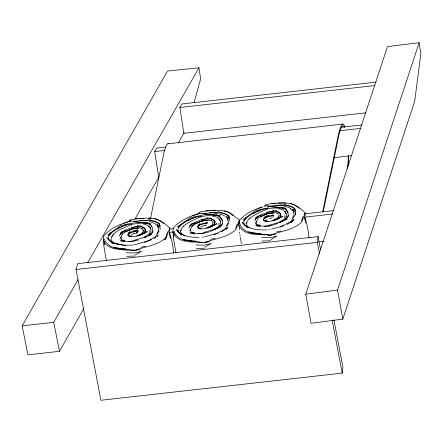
<?xml version="1.0" encoding="UTF-8"?>
<svg xmlns="http://www.w3.org/2000/svg" width="443" height="443" viewBox="0 0 443 443"><rect width="100%" height="100%" fill="white"/><g stroke="black" fill="none" stroke-linecap="round" stroke-linejoin="round"><path stroke-width="0.66" d="M348.303 156.025L348.087 161.258A133.526 20.948 83.6 0 1 347.478 168.384M295.608 215.171L295.697 212.723M169.409 234.319L169.835 228.012C164.048 222.491 156.933 217.48 148.51 218.283M239.165 223.964L239.43 220.165L229.806 212.74L225.659 211.128L221.339 210.558L210.652 210.575M287.142 203.149C294.429 203.171 300.066 208.276 305.221 212.767L304.801 219.075L304.579 217.07M130.026 220.686L130.009 220.952C128.37 220.775 130.397 219.412 131.206 219.689M271.21 203.702C271.21 203.846 262.444 204.472 265.396 205.713L265.418 205.447M265.512 205.674L265.468 206.2L265.036 205.685M104.498 241.241L104.144 244.907L103.346 239.785L103.695 236.141C109.703 228.715 118.907 224.385 128.005 221.993M104.116 242.858L103.817 245.959L106.392 260.827M174.082 233.411L173.728 237.071L172.931 231.955L173.285 228.306C177.41 222.729 183.834 219.506 189.975 216.605M173.7 235.028L173.401 238.124L175.982 252.992M239.53 229.668L238.733 224.546L239.087 220.902C244.951 213.62 253.939 209.34 262.815 206.898M319.519 253.845L317.332 242.327L318.063 236.595L77.647 263.657L76.03 269.488L100.915 400.278L342.217 373.117L342.954 367.391L333.928 319.951M150.504 218.554L163.567 154.347A112.539 17.654 83.6 0 1 166.164 145.908L166.928 144.595A39.46 6.191 83.6 0 1 168.534 143.842M322.709 211.721L338.391 134.666A112.539 17.654 83.6 0 1 340.983 126.227L341.747 124.915A39.815 6.246 83.6 0 1 343.137 124.101L343.973 124.754L344.798 126.969M323.268 211.848L338.668 136.156A110.102 17.271 83.6 0 1 341.204 127.894L342.129 126.371A36.896 5.787 83.6 0 1 343.469 125.906L344.455 127.44M246.845 222.048L246.336 224.551L248.174 226.91L249.686 227.951M167.509 231.839L166.053 236.296M237.094 224.008L235.643 228.461M302.896 216.599L301.439 221.057M120.025 239.214L120.435 237.575L121.199 236.612M149.108 232.675L149.584 230.775M189.748 230.836L190.789 228.782M218.698 224.845L219.174 222.94M255.412 223.975L255.821 222.336L256.591 221.373M284.5 217.435L284.976 215.531M194.056 102.743L200.646 78.871L198.935 67.796L167.543 71.041L22.15 325.854L27.892 354.865L59.456 351.31L83.788 308.666M305.77 294.213L387.475 46.57L419.139 42.722L420.85 53.797L414.676 101.392L342.838 319.121L311.08 323.274L305.77 294.213L337.533 290.06L419.139 42.722M212.961 223.3L212.02 226.008L207.966 228.04M278.01 218.056L278.763 215.891M166.762 236.412L164.885 239.58L166.762 236.412L169.835 228.012M239.419 220.177L236.036 229.269C227.575 237.819 215.038 238.306 204.522 242.62C194.1 241.357 177.46 244.287 172.931 231.955M305.221 212.767L301.838 221.865C293.377 230.41 280.84 230.897 270.324 235.216L270.252 235.211C260.246 233.173 244.027 235.875 239.807 223.704M190.994 228.594L191.686 226.738L193.608 225.448M257.488 219.335L256.447 222.12L256.829 224.85L259.67 226.517M284.317 211.383L285.392 211.975C286.693 214.467 286.986 218.045 284.467 219.9M152.985 230.703L152.204 232.63L150.537 234.214M222.574 222.868L221.793 224.8L220.121 226.379M288.376 215.464L287.596 217.391L285.923 218.975M136.018 233.206L137.43 232.309L136.876 232.752L138.255 230.775L136.998 229.983L136.688 230.67L131.167 231.982L128.985 233.251L128.082 234.668L129.002 236.041L130.763 236.695M157.005 233.527L158.367 230.653M226.594 225.692L227.951 222.823M292.397 218.283L293.753 215.414M144.628 232.403L145.548 230.615L145.16 229.031L144.158 227.636L141.228 226.484L141.522 226.085L137.241 225.708L138.089 226.273L131.626 227.497M214.213 224.568L215.132 222.785L214.744 221.195L213.742 219.8L210.813 218.654L211.106 218.255L206.831 217.878L207.673 218.443L201.211 219.662M280.015 217.159L280.934 215.376L280.546 213.792L279.544 212.391L276.615 211.245L276.908 210.846L272.633 210.469L273.475 211.034L267.013 212.252M119.305 236.125L120.59 233.826L122.733 231.706L125.541 230M188.895 228.289L190.18 225.991L192.323 223.876L195.13 222.164M254.697 220.885L255.976 218.582L258.125 216.466L260.933 214.755M59.456 351.31L53.714 322.299L78.029 279.683M87.62 262.876L198.935 67.796M158.688 177.399L154.696 151.578L156.706 148.051L165.632 147.048M365.951 112.827L183.834 133.332L179.841 107.511L181.851 103.983L376.151 82.11M134.855 219.174L158.843 177.128M178.379 142.89L184.205 132.678M247.177 221.528L248.49 219.451L250.19 218.432M110.767 232.846L109.061 235.072L108.242 237.398L109.227 240.211L111.941 242.864L118.763 244.359L125.524 245.2L129.506 245.25M180.351 225.011L178.651 227.242L177.826 229.568L178.811 232.376L181.53 235.034L176.436 229.812C181.724 236.568 191.127 237.326 199.095 237.415M246.153 217.607L244.453 219.833L243.628 222.159L244.614 224.972L247.332 227.624L242.238 222.403C248.036 229.596 258.297 230.233 266.885 229.873M180.495 230.881L181.292 229.834M246.297 223.471L247.094 222.43M131.781 224.607C124.273 228.007 112.766 230.454 110.949 239.79L112.782 242.149L114.798 243.539M111.669 236.523L113.69 233.937M143.211 231.894L142.109 233.251L136.588 235.864M212.801 224.064L211.699 225.421L206.178 228.034M278.603 216.655L277.501 218.011L271.98 220.625M127.656 235L130.652 232.569L137.269 231.063L138.227 231.733M293.936 219.59L291.367 222.375L293.98 219.573M108.928 235.543L111.071 233.101M178.512 227.708L180.655 225.271M244.314 220.304L246.458 217.862M157.265 236.224L158.544 234.829M228.134 226.993L225.991 229.319L227.414 227.879L221.417 231.866M108.795 235.311C114.372 229.884 121.587 225.869 129.251 224.302C136.012 224.357 143.809 221.384 150.155 224.645M178.385 227.48C183.956 222.048 191.177 218.034 198.835 216.466C205.973 216.738 215.187 212.684 221.223 218.028M243.75 220.536C251.641 212.258 263.12 207.983 274.494 208.099C278.913 208.138 284.384 207.008 287.474 211.073M119.859 234.546C125.43 228.931 134.063 226.14 141.932 226.849L145.232 229.313M189.892 226.251C195.496 221.007 203.841 218.288 211.521 219.019M255.251 219.307C260.822 213.687 269.449 210.896 277.324 211.61L280.618 214.074M148.671 235.56C150.592 234.192 151.34 231.861 150.886 229.596M218.665 227.309C220.42 226.03 220.819 223.793 220.476 221.766M151.057 234.059L152.364 232.725C153.738 229.801 152.11 226.434 149.845 224.463L150.332 224.241L146.794 222.751L133.537 221.816L142.552 222.486M221.079 225.78L221.949 224.889C223.327 221.965 221.699 218.598 219.429 216.627L219.922 216.405L216.378 214.921L203.121 213.98L212.136 214.65M286.012 219.268L287.751 217.48C289.129 214.556 287.501 211.195 285.231 209.218L285.724 209.002L282.18 207.512L268.923 206.576L277.938 207.246M120.031 233.334L122.379 231.146M189.621 225.498L191.969 223.316M255.417 218.089L257.771 215.907M131.289 234.94L131.87 234.413M200.878 227.109L201.454 226.583M266.68 219.7L267.256 219.174M213.692 229.878L213.388 230.155L213.963 229.923M150.072 233.212C145.858 237.193 140.005 238.877 134.478 240.128M219.656 225.376C215.448 229.358 209.594 231.041 204.068 232.298M285.458 217.967C281.25 221.949 275.396 223.637 269.87 224.889M127.717 235.095L130.652 232.569M197.794 226.838L200.242 224.739L206.853 223.233L206.272 222.835L203.686 223.228L200.751 224.147L198.569 225.415L197.672 226.833L198.591 228.211L200.934 229.075M263.591 219.429L266.044 217.33L272.655 215.824L273.613 216.494M166.446 237.105C157.985 245.649 145.454 246.142 134.938 250.456L134.86 250.45C124.854 248.412 108.64 251.12 104.415 238.949M122.318 234.026C126.687 230.061 132.717 228.344 138.509 228.012L132.13 228.915L124.887 231.988L132.13 228.915L138.936 227.907L141.483 228.25L142.923 229.23M191.902 226.19C196.277 222.225 202.307 220.514 208.099 220.182L201.715 221.079L194.477 224.152L201.715 221.079L208.52 220.077L211.067 220.415L212.507 221.4M257.704 218.787C262.073 214.816 268.109 213.105 273.901 212.773L267.517 213.67L260.279 216.749L267.517 213.67L274.322 212.668L276.869 213.011L278.309 213.991M143.205 233.666L145.321 232.06M212.263 226.235L214.379 224.629M277.539 219.224L279.123 218.022M153.942 238.611L157.83 235.715M293.216 220.47L287.219 224.457M107.81 234.779L121.831 224.684M177.394 226.949L191.415 216.854M243.196 219.54L257.217 209.445M141.721 234.557L144.136 232.846L145.199 230.991L144.999 229.175M277.595 218.975L279.522 217.607L280.591 215.752L280.386 213.93M183.275 226.102C188.823 222.187 194.859 218.776 201.371 216.771M249.077 218.698C254.625 214.783 260.661 211.372 267.173 209.367M123.06 233.932L122.102 234.574L121.061 237.365L121.443 240.089L124.284 241.756M135.685 233.544L136.477 233.018M205.275 225.714L206.46 224.917M272.262 217.513L271.077 218.305L269.444 218.521M198.104 226.135L200.242 224.739M263.906 218.726L266.044 217.33M149.031 235.488L150.094 234.834M128.293 232.796L130.475 231.484M197.877 224.961L200.064 223.649M263.679 217.557L265.866 216.239L268.823 215.281M183.823 226.179L182.688 226.855L181.049 229.452L180.534 231.96L182.372 234.314L184.892 236.053M135.414 254.891L141.743 251.242L134.722 253.003L126.288 252.792M205.004 247.061L211.328 243.406L204.312 245.167L195.872 244.957M270.806 239.652L277.13 236.003L270.108 237.758L261.675 237.553M146.711 241.59L155.061 237.038L159.043 231.146L157.702 225.598L155.377 224.197M277.822 218.598L273.176 220.869M117.871 228.483L125.579 224.922M187.461 220.653L195.164 217.087M253.263 213.244L260.966 209.683M144.379 237.753L146.832 236.501M214.578 229.607L218.261 227.724M279.766 222.513L283.448 220.631M128.531 221.721L130.126 220.913L130.076 221.445L129.644 220.93M199.71 213.083L197.589 214.157L200.02 213.304M142.319 234.042L147.336 231.573C141.533 234.419 134.827 238.4 128.182 235.864M211.909 226.212L216.92 223.743C211.117 226.589 204.411 230.565 197.766 228.029M277.711 218.803L282.723 216.334C276.919 219.18 270.213 223.161 263.568 220.62M123.575 223.477L126.039 222.314L130.967 220.924L133.365 221.234M192.55 215.935L195.629 214.478L200.552 213.089L202.955 213.399M258.352 208.526L261.431 207.069M144.23 237.73L151.55 234.552M214.429 229.635L221.14 226.722M279.622 222.491L286.937 219.313M138.432 235.942L141.173 234.79M208.57 227.879L211.311 226.727L213.72 225.011L214.789 223.156L214.584 221.339M274.367 220.47L277.108 219.318M138.382 235.87L142.436 233.838L143.371 231.13L142.746 230.199M209.882 231.567L212.806 230.388M275.097 224.396L278.021 223.217M121.509 225.985L125.325 224.451L133.088 223.078M191.099 218.155L194.914 216.621L202.672 215.243M256.901 210.746L260.717 209.212L268.475 207.839M151.833 239.696L136.239 244.337M134.916 250.461L139.888 249.398L136.605 249.885M270.308 235.222L275.28 234.153L270.679 234.84M128.608 221.777L130.43 221.135L130.104 221.223M144.235 242.459L146.09 241.806M213.819 234.624L216.3 233.76L224.645 229.203L228.627 223.316L227.287 217.768L225.542 216.716M280.242 227.004L290.447 221.799L294.429 215.907L293.537 212.208M190.59 216.311L197.019 214.307M132.269 234.109L134.196 233.522M201.853 226.273L205.607 225.371M218.078 233.129L204.688 236.734M271.625 229.097L283.88 225.72M263.912 206.615L264.947 206.338M140.996 247.26L145.73 246.136M210.586 239.43L215.32 238.301M276.388 232.021L281.122 230.892M204.522 242.62L209.478 241.562L202.246 242.637M138.465 240.012C132.889 241.485 126.958 242.199 121.443 240.089L124.937 240.311M208.714 232.038C202.927 233.544 196.77 234.474 191.027 232.254L190.645 229.529M274.516 224.634C268.729 226.135 262.572 227.071 256.829 224.85L260.323 225.072M133.958 244.796L135.669 244.453M202.407 237.193L203.547 236.961M268.779 229.673L269.92 229.441M268.508 226.179L269.809 225.969M134.899 240.782L128.93 241.518M204.489 232.946L198.514 233.682M270.291 225.537L264.316 226.273M131.809 219.545L137.784 218.742M204.738 211.211C203.846 211.704 197.08 211.339 199.666 213.609M133.432 230.521L136.998 229.983M103.346 239.785C104.216 244.436 108.541 246.817 112.638 248.218C120.003 249.874 127.783 250.6 135.287 250.079M238.733 224.546C243.024 236.534 259.26 234.159 269.361 235.034M179.841 107.511L375.016 85.538M167.897 143.792L342.926 124.09M341.42 127.257L362.02 124.943M154.696 151.578L164.314 150.498M340.268 130.691L360.884 128.37M333.95 157.669L351.82 155.659M169.603 229.081L173.722 228.616M304.906 213.853L333.756 210.602M169.702 232.37L173.141 231.982M304.441 217.203L332.621 214.03M318.744 241.861L323.556 241.324M76.03 269.488L317.332 242.327M22.15 325.854L53.714 322.299M271.205 203.553L281.593 202.85L286.61 203.021M272.517 203.57L275.795 203.237M205.402 210.957L215.791 210.259M205.408 211.106L208.686 210.774M135.818 218.792L146.207 218.089L151.224 218.261M139.096 218.609L143.814 218.31M223.826 211.067L224.983 210.979L228.998 212.535L233.527 215.713M154.236 218.903L155.399 218.814L159.408 220.37L163.938 223.543M130.17 245.206L132.822 245.029M266.996 206.194C276.271 206.067 286.887 202.922 295.082 208.924M201.886 213.559C210.724 213.465 220.841 210.458 228.715 216.023M159.69 224.164C152.303 218.681 142.834 220.946 134.367 221.267M274.959 205.347L282.507 205.07M209.157 212.756L216.705 212.474M139.573 220.592L147.115 220.309M262.051 241.064L270.573 240.759M196.249 248.473L204.771 248.169M126.659 256.309L135.181 255.999M277.827 203.121L285.846 203.104M268.093 221.627L266.736 221.672L264.393 220.802L263.474 219.429L264.371 218.011C266.941 216.461 270.197 214.988 273.215 215.747M134.057 233.76L134.866 233.743M268.048 235.227L270.252 235.211M132.656 250.472L134.86 250.45M280.22 205.209L282.983 205.203M212.347 212.612L217.181 212.612M141.378 220.448L142.757 220.448M144.833 220.448L147.597 220.448M213.991 213.731L218.089 213.742M261.459 233.516L250.782 232.896L248.794 231.861L259.388 234.02M195.656 240.92C187.771 241.313 176.574 240.095 174.005 231.113M126.072 248.756L115.39 248.135L113.402 247.1L124.001 249.259M194.521 232.481L191.027 232.254L194.438 234.253M199.234 213.094L199.594 213.116M285.757 216.793L286.361 216.837M279.162 207.673L282.717 208.038M213.36 215.082L216.915 215.442M143.776 222.912L147.331 223.278M193.585 241.424L182.992 239.27L184.98 240.3L204.505 242.631M263.812 220.409L266.808 220.758L266.625 221.057L267.339 221.683M198.01 227.818L201.006 228.167M128.426 235.654L131.421 236.003L131.233 236.302L131.953 236.922M266.354 205.685L268.757 205.989M283.481 205.951L288.216 207.246L290.769 208.492M256.547 225.742L260.069 226.367M190.745 233.151L194.267 233.777M121.16 240.981L124.677 241.607M282.18 207.512L286.228 208.293M216.378 214.921L220.426 215.702M146.794 222.751L150.841 223.538M125.352 245.76L111.941 242.864L106.852 237.642L109.227 240.211L112.948 242.542L118.763 244.359M149.269 221.362L155.377 223.737M278.403 208.647L282.573 209.777L285.242 211.632L286.239 213.93M219.39 214.091L222.635 214.966M212.601 216.057L216.771 217.181L219.44 219.041L220.437 221.339M143.011 223.887L147.187 225.016L149.856 226.877L150.853 229.175M146.583 223.089L147.829 223.427M207.413 223.156L206.272 222.835L206.588 222.153L207.845 222.945M137.823 230.986L136.688 230.67L137.269 231.063M283.913 204.206C287.928 205.724 293.526 206.095 295.636 210.431M218.117 211.61C222.126 213.127 227.724 213.498 229.834 217.84M148.527 219.446C152.542 220.963 158.14 221.334 160.25 225.67M294.623 208.775L295.309 210.575L295.542 214.334M228.826 216.184L229.507 217.984L229.701 221.118M159.236 224.014L159.923 225.819L160.156 229.574M290.785 203.575L294.8 205.131L299.33 208.304M218.515 218.792L219.59 219.379L220.254 221.168M148.394 226.329L150 227.215L150.664 229.003M291.915 209.932L294.805 211.549M227.27 217.984L229.003 218.958M157.104 225.493L159.419 226.788M292.458 208.98L294.999 210.503M290.182 208.609L293.089 210.359M226.655 216.389L229.197 217.912M223.217 215.315L224.379 216.018M157.071 224.219L159.607 225.747M211.477 219.014L213.869 220.476L215.287 221.982M278.592 214.827L279.677 215.492M212.241 221.904L213.875 222.901M142.657 229.734L144.291 230.737M273.641 215.536L272.384 214.744L272.074 215.425L272.655 215.824M255.661 225.321L256.946 226.212M189.864 232.725L190.717 233.323M120.274 240.56L121.133 241.153M199.416 212.679L199.649 212.961M129.827 220.514L130.059 220.797M286.123 209.711L288.188 212.906M220.321 217.12L222.729 220.847M151.08 225.481L152.11 227.082M276.869 213.011L277.191 213.554M211.067 220.415L211.389 220.963M141.483 228.25L141.804 228.793M243.811 223.654L244.564 225.299M177.754 230.51L178.512 232.16M108.673 239.441L109.177 240.538M292.862 210.264L293.881 212.657M227.06 217.668L228.079 220.06M157.47 225.504L158.494 227.896M305.46 218.764L307.913 229.12L309.026 237.946M170.073 234.004L172.526 244.359L173.639 253.186M304.59 217.214L305.753 223.228M169.403 233.505L170.361 238.472M318.063 236.595L320.516 249.47M332.161 320.256L342.217 373.117M337.533 290.06L342.838 319.121M239.441 232.071L239.674 233.422M239.907 234.773L240.139 236.125M240.377 237.476L241.429 243.561M348.635 155.532L348.414 162.382A135.973 21.33 83.6 0 1 348.132 166.103"/></g></svg>
